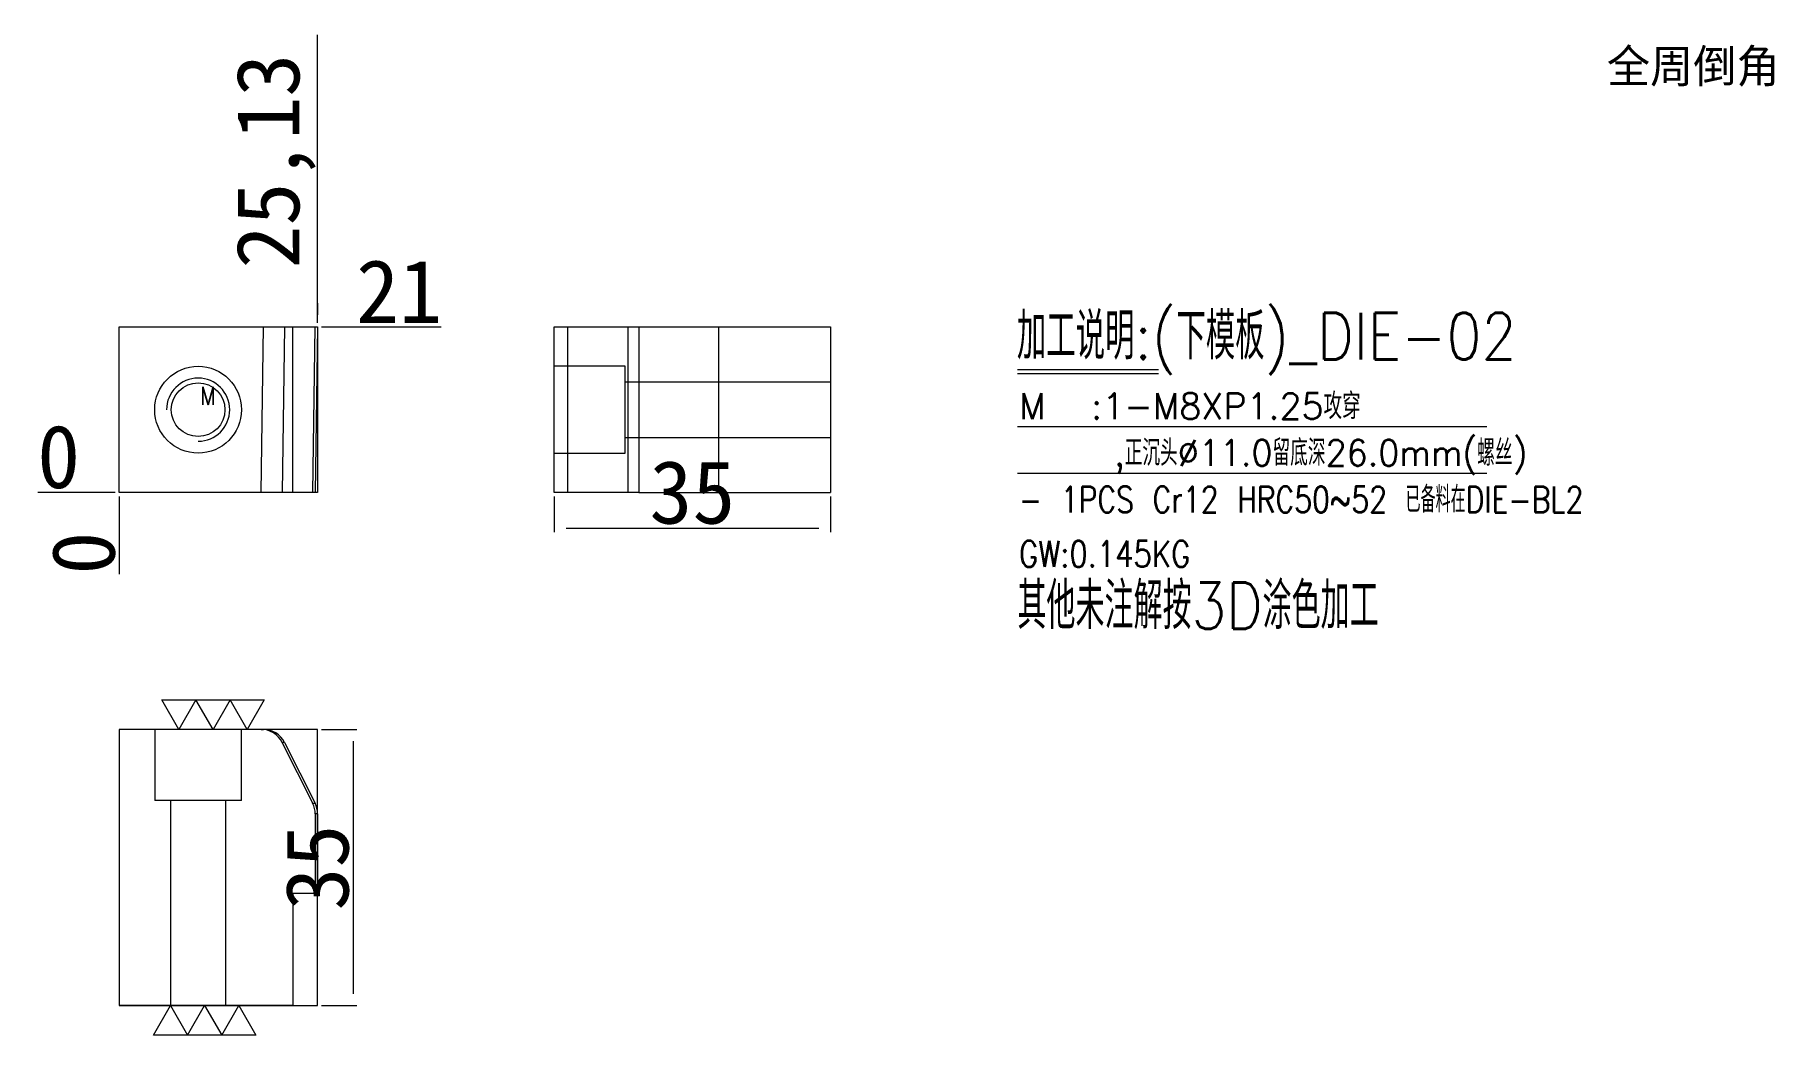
# Model space of a CAD drawing. Header units: millimetres. Extents: x 12026 to 12247, y 41956 to 42082.
import ezdxf
from ezdxf.enums import TextEntityAlignment as Align

# ---------------------------------------------------------------- set-up
doc = ezdxf.new("R2010")
doc.units = ezdxf.units.MM
doc.linetypes.add('DASHED', pattern=[0])
doc.layers.add('DIE', color=7, linetype='Continuous')
doc.layers.add('dim', color=4, linetype='Continuous')
doc.styles.add('_PUG_ERP', font='txt')
doc.styles.add('chinesef_fs', font='txt.shx', dxfattribs={"bigfont": 'gbcbig.shx'})
doc.dimstyles.new('_PUG_ERP', dxfattribs={"dimtxt": 8, "dimasz": 1.5, "dimexe": 0.5, "dimexo": 0.5, "dimgap": 0.5, "dimtad": 1, "dimtxsty": '_PUG_ERP', "dimblk": 'CLOSEDBLANK', "dimcen": 0, "dimclrd": 4, "dimclre": 4, "dimclrt": 3, "dimazin": 3, "dimtfac": 1, "dimtmove": 0, "dimatfit": 3, "dimldrblk": 'CLOSEDBLANK', "dimlwd": 9, "dimlwe": 9})

# ---------------------------------------------------------------- blocks, each defined once
blk = doc.blocks.new('*D733')
at = {"layer": 'Defpoints', "color": 0}
for p in [(12062.23, 42045.39), (12066.73, 42045.39), (12037.1, 42024.39)]:
    blk.add_point(p, dxfattribs=at)
at = {"layer": 'dim', "color": 4, "lineweight": 9}
blk.add_line((12062.73, 42045.39), (12077.89, 42045.39), dxfattribs=at)
at = {"layer": 'dim', "color": 3, "lineweight": 13, "insert": (12072.56, 42049.89), "char_height": 8, "attachment_point": 5, "style": '_PUG_ERP'}
blk.add_mtext('21', dxfattribs=at)
blk = doc.blocks.new('_ClosedBlank')
blk = doc.blocks.new('*D734')
at = {"layer": 'Defpoints', "color": 0}
for p in [(12032.6, 42024.39), (12037.1, 42024.39), (12037.1, 42024.39)]:
    blk.add_point(p, dxfattribs=at)
at = {"layer": 'dim', "color": 4, "lineweight": 9}
blk.add_line((12036.6, 42024.39), (12026.77, 42024.39), dxfattribs=at)
at = {"layer": 'dim', "color": 3, "lineweight": 13, "insert": (12029.43, 42028.89), "char_height": 8, "attachment_point": 5, "style": '_PUG_ERP'}
blk.add_mtext('0', dxfattribs=at)
blk = doc.blocks.new('*D735')
at = {"layer": 'Defpoints', "color": 0}
for p in [(12037.1, 42024.39), (12037.1, 42024.39), (12037.1, 42019.89)]:
    blk.add_point(p, dxfattribs=at)
at = {"layer": 'dim', "color": 4, "lineweight": 9}
blk.add_line((12037.1, 42023.89), (12037.1, 42014.06), dxfattribs=at)
at = {"layer": 'dim', "color": 3, "lineweight": 13, "insert": (12032.6, 42016.72), "char_height": 8, "attachment_point": 5, "rotation": 90, "style": '_PUG_ERP'}
blk.add_mtext('0', dxfattribs=at)
blk = doc.blocks.new('*D736')
at = {"layer": 'Defpoints', "color": 0}
for p in [(12062.23, 42049.89), (12062.23, 42045.39), (12037.1, 42024.39)]:
    blk.add_point(p, dxfattribs=at)
at = {"layer": 'dim', "color": 4, "lineweight": 9}
for p, q in [((12062.23, 42046.89), (12062.23, 42082.39)), ((12062.23, 42045.89), (12062.23, 42048.39)), ((12062.23, 42048.39), (12062.23, 42046.89))]:
    blk.add_line(p, q, dxfattribs=at)
at = {"layer": 'dim', "color": 3, "lineweight": 13, "insert": (12056.96, 42066.39), "char_height": 8, "attachment_point": 5, "rotation": 90, "style": '_PUG_ERP'}
blk.add_mtext('25,13', dxfattribs=at)
blk = doc.blocks.new('*D737')
at = {"layer": 'Defpoints', "color": 0}
for p in [(12062.23, 41994.39), (12062.23, 41959.39), (12066.73, 41959.39)]:
    blk.add_point(p, dxfattribs=at)
at = {"layer": 'dim', "color": 4, "lineweight": 9}
for p, q in [((12062.73, 41994.39), (12067.23, 41994.39)), ((12066.73, 41992.89), (12066.73, 41960.89)), ((12062.73, 41959.39), (12067.23, 41959.39))]:
    blk.add_line(p, q, dxfattribs=at)
at = {"layer": 'dim', "color": 3, "lineweight": 13, "insert": (12062.23, 41976.89), "char_height": 8, "attachment_point": 5, "rotation": 90, "style": '_PUG_ERP'}
blk.add_mtext('35', dxfattribs=at)
blk = doc.blocks.new('*D738')
at = {"layer": 'Defpoints', "color": 0}
for p in [(12092.23, 42024.39), (12127.23, 42024.39), (12127.23, 42019.89)]:
    blk.add_point(p, dxfattribs=at)
at = {"layer": 'dim', "color": 4, "lineweight": 9}
for p, q in [((12092.23, 42023.89), (12092.23, 42019.39)), ((12127.23, 42023.89), (12127.23, 42019.39)), ((12093.73, 42019.89), (12125.73, 42019.89))]:
    blk.add_line(p, q, dxfattribs=at)
at = {"layer": 'dim', "color": 3, "lineweight": 13, "insert": (12109.73, 42024.39), "char_height": 8, "attachment_point": 5, "style": '_PUG_ERP'}
blk.add_mtext('35', dxfattribs=at)

msp = doc.modelspace()

# ---------------------------------------------------------------- linework, layer by layer
at = {"layer": 'DIE', "color": 155, "linetype": 'Continuous', "lineweight": 18}
for p, q in [((12055.076, 42024.391), (12055.372, 42045.391)), ((12058.055, 42045.391), (12057.759, 42024.391)), ((12061.614, 42024.391), (12061.91, 42045.391)), ((12093.885, 42045.391), (12093.885, 42024.391)), ((12101.593, 42024.391), (12101.593, 42045.391)), ((12102.935, 42045.391), (12102.935, 42024.391))]:
    msp.add_line(p, q, dxfattribs=at)
at = {"layer": 'DIE', "color": 21, "linetype": 'DASHED', "lineweight": 13, "ltscale": 0.147693}
msp.add_line((12059.099, 42024.391), (12059.099, 42045.391), dxfattribs=at)
at = {"layer": 'DIE', "color": 21, "linetype": 'Continuous', "lineweight": 18}
for p, q in [((12092.227, 42045.391), (12093.885, 42045.391)), ((12092.227, 42024.391), (12092.227, 42045.391)), ((12093.885, 42045.391), (12101.593, 42045.391)), ((12101.593, 42045.391), (12102.935, 42045.391)), ((12102.935, 42045.391), (12113.027, 42045.391)), ((12113.027, 42045.391), (12127.227, 42045.391)), ((12113.027, 42045.391), (12113.027, 42024.391)), ((12127.227, 42045.391), (12127.227, 42024.391)), ((12093.885, 42024.391), (12092.227, 42024.391)), ((12101.593, 42024.391), (12093.885, 42024.391)), ((12102.935, 42024.391), (12101.593, 42024.391)), ((12102.935, 42024.391), (12113.027, 42024.391)), ((12113.027, 42024.391), (12127.227, 42024.391)), ((12055.076, 41994.391), (12037.099, 41994.391)), ((12037.099, 41994.391), (12037.099, 41959.391)), ((12055.076, 41994.391), (12055.372, 41994.391)), ((12058.055, 41992.733), (12057.759, 41992.733)), ((12061.614, 41985.024), (12057.759, 41992.733)), ((12058.055, 41992.733), (12061.91, 41985.024)), ((12061.614, 41985.024), (12061.91, 41985.024)), ((12061.931, 41983.683), (12061.931, 41973.591)), ((12062.227, 41983.683), (12061.931, 41983.683)), ((12062.227, 41983.683), (12062.227, 41973.591)), ((12059.099, 41973.591), (12059.099, 41959.391)), ((12061.931, 41973.591), (12059.099, 41973.591)), ((12062.227, 41973.591), (12061.931, 41973.591)), ((12059.099, 41959.391), (12037.099, 41959.391))]:
    msp.add_line(p, q, dxfattribs=at)
at = {"layer": 'DIE', "color": 31, "linetype": 'DASHED', "lineweight": 13, "ltscale": 0.147693}
for p, q in [((12101.227, 42040.391), (12092.227, 42040.391)), ((12101.227, 42034.891), (12101.227, 42040.391)), ((12127.227, 42038.394), (12101.227, 42038.394)), ((12101.227, 42029.391), (12101.227, 42034.891)), ((12101.227, 42031.387), (12127.227, 42031.387)), ((12092.227, 42029.391), (12101.227, 42029.391)), ((12041.599, 41994.391), (12041.599, 41985.391)), ((12052.599, 41985.391), (12052.599, 41994.391)), ((12052.599, 41985.391), (12041.599, 41985.391)), ((12043.596, 41985.391), (12043.596, 41959.391)), ((12050.603, 41959.391), (12050.603, 41985.391))]:
    msp.add_line(p, q, dxfattribs=at)
at = {"layer": 'DIE', "color": 1, "lineweight": 13}
msp.add_lwpolyline([(12061.931, 42024.391), (12037.099, 42024.391), (12037.099, 42045.391), (12062.227, 42045.391)], close=True, dxfattribs=at)
at = {"layer": 'DIE', "color": 42, "linetype": 'Continuous', "lineweight": 18}
msp.add_circle((12047.099, 42034.891), 5.5, dxfattribs=at)
at = {"layer": 'DIE', "color": 42, "linetype": 'Continuous', "lineweight": 13}
msp.add_circle((12047.099, 42034.891), 3.4, dxfattribs=at)
msp.add_arc((12047.099, 42034.891), 4, 270, 180, dxfattribs=at)
at = {"layer": 'DIE', "color": 21, "linetype": 'Continuous', "lineweight": 18}
for centre, major_axis, start_param, end_param in [((12055.076, 41991.391), (-3, 0), 3.6052403, 4.712389), ((12055.372, 41991.391), (-3, 0), 3.6052403, 4.712389), ((12058.93, 41983.683), (3, 0), 0, 0.4636476), ((12059.226, 41983.683), (3, 0), 0, 0.4636476)]:
    msp.add_ellipse(centre, major_axis=major_axis, ratio=0.999901, start_param=start_param, end_param=end_param, dxfattribs=at)
at = {"layer": 'dim', "color": 8, "linetype": 'Continuous', "lineweight": 18}
for p, q in [((12150.934, 42039.985), (12168.776, 42039.985)), ((12150.934, 42039.494), (12168.776, 42039.494)), ((12150.934, 42032.76), (12210.377, 42032.76)), ((12150.934, 42026.846), (12210.377, 42026.846))]:
    msp.add_line(p, q, dxfattribs=at)
at = {"layer": 'dim', "color": 252, "linetype": 'DASHED', "lineweight": 13, "ltscale": 0.2}
for points in [[(12062.226, 42045.391), (12062.226, 42024.391), (12037.099, 42024.391), (12037.099, 42045.391)], [(12037.099, 41959.391), (12062.227, 41959.391), (12062.227, 41994.391), (12037.099, 41994.391)]]:
    msp.add_lwpolyline(points, close=True, dxfattribs=at)
at = {"layer": 'dim', "lineweight": 13}
for points in [[(12055.489, 41998.141), (12053.324, 41994.391), (12051.159, 41998.141), (12048.993, 41994.391), (12046.828, 41998.141), (12044.663, 41994.391), (12042.498, 41998.141), (12055.489, 41998.141)], [(12041.427, 41955.641), (12043.592, 41959.391), (12045.757, 41955.641), (12047.922, 41959.391), (12050.087, 41955.641), (12052.253, 41959.391), (12054.418, 41955.641), (12041.427, 41955.641)]]:
    msp.add_lwpolyline(points, close=True, dxfattribs=at)

# ---------------------------------------------------------------- texts
at = {"layer": 'dim'}
msp.add_text('全周倒角', height=4.2088, dxfattribs=at).set_placement((12236.545, 42078.506), align=Align.MIDDLE)
at = {"layer": 'dim', "color": 4, "lineweight": 13, "style": 'chinesef_fs'}
for s, height, width, p in [('加工说明:(下模板)_DIE-02', 5.9, 0.8765, (12150.848, 42041.269)), ('M', 2.3, 0.8408, (12047.359, 42035.495)), ('M  :1-M8XP1.25攻穿', 3.3, 0.9866, (12151.109, 42033.695)), ('    ,正沉头%%c11.0留底深26.0mm(螺丝)', 3.3, 0.9432, (12151.109, 42027.781)), ('- 1PCS Cr12 HRC50~52 已备料在DIE-BL2 ', 3.3, 0.7996, (12151.109, 42021.866)), ('GW:0.145KG ', 3.3, 0.8211, (12151.109, 42014.969))]:
    msp.add_text(s, height=height, dxfattribs=dict(at, width=width)).set_placement(p)
at = {"layer": 'dim', "color": 21, "lineweight": 13, "style": 'chinesef_fs', "width": 0.8663}
msp.add_text('其他未注解按3D涂色加工', height=5.9, dxfattribs=at).set_placement((12150.909, 42007.109))

# ---------------------------------------------------------------- dimensions: what is measured, and where the dimension line sits
at = {"layer": 'dim', "lineweight": 13}
for feature_location, offset, dtype, origin, picture, middle in [((12062.227, 42045.391), (0, 4.5), 1, (12037.099, 42024.391), '*D736', (12056.964, 42066.391)), ((12062.227, 42045.391), (4.5, 0), 0, (12037.099, 42024.391), '*D733', (12072.56, 42049.891)), ((12037.099352255, 42024.390958747), (-4.5, 0), 0, (12037.099352255, 42024.390958747), '*D734', (12029.432685588, 42028.890958747)), ((12037.099352255, 42024.390958747), (0, -4.5), 1, (12037.099352255, 42024.390958747), '*D735', (12032.599352255, 42016.724292081))]:
    dim = msp.add_ordinate_dim(feature_location=feature_location, offset=offset, dtype=dtype, origin=origin, dimstyle='_PUG_ERP', dxfattribs=at)
    dim.commit()
    dim.dimension.update_dxf_attribs({"geometry": picture, "text_midpoint": middle})
dim = msp.add_linear_dim(base=(12127.227, 42019.891), p1=(12092.227, 42024.391), p2=(12127.227, 42024.391), dimstyle='_PUG_ERP', dxfattribs=at)
dim.commit()
dim.dimension.update_dxf_attribs({"geometry": '*D738', "text_midpoint": (12109.727, 42024.391)})
dim = msp.add_linear_dim(base=(12066.727, 41959.391), p1=(12062.227, 41994.391), p2=(12062.227, 41959.391), angle=90, dimstyle='_PUG_ERP', dxfattribs=at)
dim.commit()
dim.dimension.update_dxf_attribs({"geometry": '*D737', "text_midpoint": (12062.227, 41976.891)})

doc.saveas('drawing.dxf')
